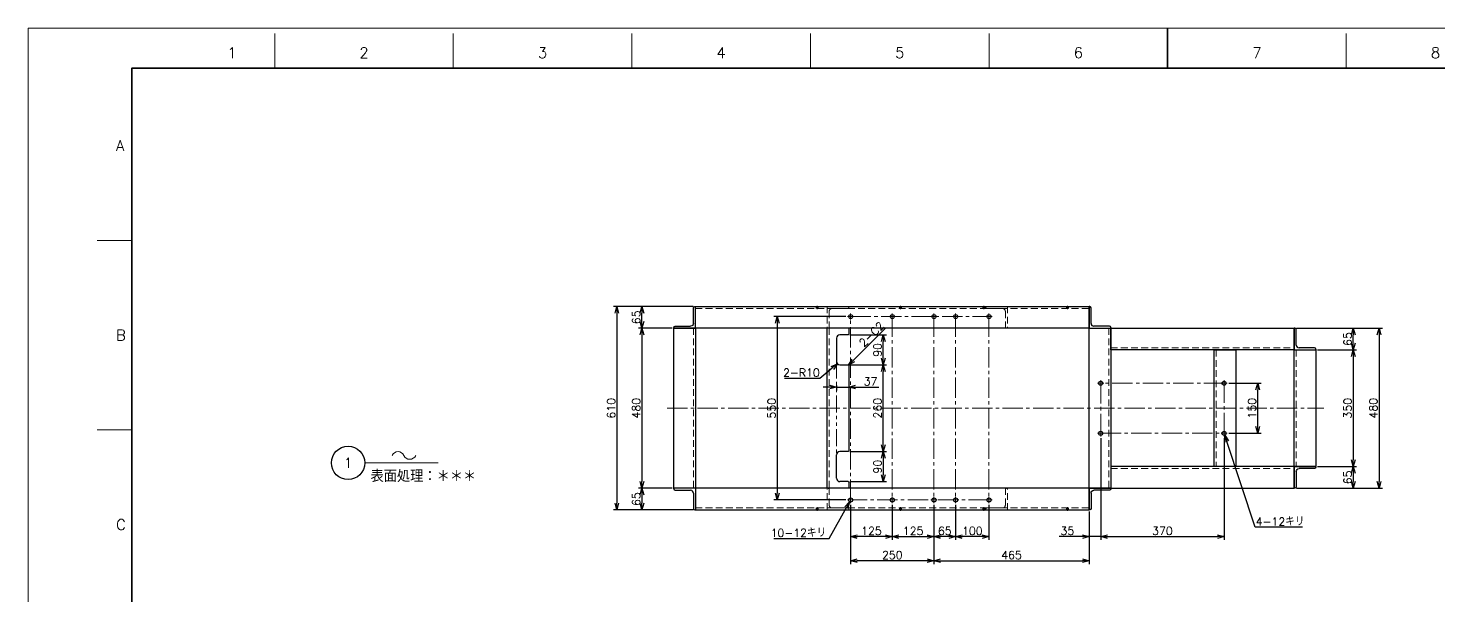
# Model space of a CAD drawing. Header units: millimetres. Extents: x 0 to 6626, y -38 to 4663.
# Drawn here: x 0 to 4229, y 2962 to 4663 of the extents above; entities that cross this region are included whole.
import ezdxf
from ezdxf import colors
from ezdxf.entities.mleader import LeaderData, LeaderLine
from ezdxf.enums import TextEntityAlignment as Align
from ezdxf.math import Vec2, Vec3

# ---------------------------------------------------------------- set-up
doc = ezdxf.new("R2010")
doc.units = ezdxf.units.MM
doc.header["$LTSCALE"] = 3.2
doc.header["$PDMODE"] = 99
doc.header["$PDSIZE"] = 1
for name, pattern in [('CENTER2', [28.575, 19.05, -3.175, 3.175, -3.175]), ('HIDDEN', [9.525, 6.35, -3.175]), ('PHANTOM2', [31.75, 15.875, -3.175, 3.175, -3.175, 3.175, -3.175])]:
    doc.linetypes.add(name, pattern=pattern)
for name, color, linetype, lineweight in [('01_NORMAL', 7, 'Continuous', 25), ('04_HIDDEN', 2, 'HIDDEN', 13), ('05_CENTER', 4, 'CENTER2', 13), ('06_PHANTOM', 2, 'PHANTOM2', 13), ('07_TEXT', 3, 'Continuous', 13), ('08_DIM', 3, 'Continuous', 13), ('90_FRAME', 5, 'Continuous', 35)]:
    doc.layers.add(name, color=color, linetype=linetype, lineweight=lineweight)
doc.layers.add('91_BLANK', color=5, linetype='Continuous', lineweight=0, plot=False)
doc.styles.add('KSS_TXT', font='txt.shx', dxfattribs={"bigfont": 'extfont2.shx'})
doc.styles.add('KSS_TXT_L', font='txt.shx', dxfattribs={"height": 3, "bigfont": 'extfont2.shx'})
doc.styles.get("Standard").update_dxf_attribs({"font": 'txt.shx', "bigfont": 'extfont2.shx'})
doc.dimstyles.new('KSS_DIM', dxfattribs={"dimscale": 8, "dimtxt": 3, "dimasz": 2.5, "dimexe": 1.25, "dimexo": 0.625, "dimtad": 1, "dimdsep": 46, "dimtxsty": 'KSS_TXT', "dimblk": 'OPEN30', "dimcen": 0, "dimazin": 2, "dimtfac": 0.75, "dimtmove": 0, "dimatfit": 3, "dimldrblk": 'OPEN30', "dimfxl": 1.25, "dimtolj": 1, "dimarcsym": 0})
doc.dimstyles.new('KSS_DIM$3', dxfattribs={"dimscale": 8, "dimtxt": 3, "dimasz": 2.5, "dimexe": 1.25, "dimexo": 0.625, "dimtad": 1, "dimtih": 1, "dimtoh": 1, "dimdsep": 46, "dimtxsty": 'KSS_TXT', "dimblk": 'OPEN30', "dimcen": 0, "dimazin": 2, "dimtfac": 0.75, "dimtofl": 0, "dimtmove": 0, "dimatfit": 3, "dimldrblk": 'OPEN30', "dimfxl": 1.25, "dimtolj": 1, "dimarcsym": 0})
doc.dimstyles.new('KSS_DIM$4', dxfattribs={"dimscale": 8, "dimtxt": 3, "dimasz": 2.5, "dimexe": 1.25, "dimexo": 0.625, "dimtad": 1, "dimtih": 1, "dimtoh": 1, "dimdsep": 46, "dimtxsty": 'KSS_TXT', "dimblk": 'OPEN30', "dimcen": 0, "dimse1": 1, "dimazin": 2, "dimtfac": 0.75, "dimtofl": 0, "dimtmove": 0, "dimatfit": 3, "dimldrblk": 'OPEN30', "dimfxl": 1.25, "dimtolj": 1, "dimarcsym": 0})

# ---------------------------------------------------------------- blocks, each defined once
blk = doc.blocks.new('AM_BALLOON1')
at = {"transparency": 16777216}
blk.add_circle((0, 0), 5, dxfattribs=at)
blk.add_attdef('B_NUMBER', text='', height=3, dxfattribs=at).set_placement((0, 0), align=Align.MIDDLE_CENTER)
blk = doc.blocks.new('_OPEN')
at = {"color": 0, "linetype": 'ByBlock'}
for p, q in [((-1, 0.17), (0, 0)), ((0, 0), (-1, -0.17)), ((0, 0), (-1, 0))]:
    blk.add_line(p, q, dxfattribs=at)
blk = doc.blocks.new('p1ba05')
for centre, start, end in [((-2.95, 0.29), 24.2276, 155.5758), ((0, 1.62), 204.2276, 335.5758)]:
    blk.add_arc(centre, 1.62, start, end)
blk = doc.blocks.new('_Open30')
at = {"color": 0, "linetype": 'ByBlock', "lineweight": -2}
for p, q in [((-1, 0.27), (0, 0)), ((0, 0), (-1, -0.27)), ((0, 0), (-1, 0))]:
    blk.add_line(p, q, dxfattribs=at)
blk = doc.blocks.new('*D158')
at = {"layer": '08_DIM', "color": 0, "lineweight": -2, "transparency": 16777216}
for p, q in [((1993.7, 3829.1), (1830, 3829.1)), ((1840, 3784.1), (1840, 3809.1)), ((1930.7, 3764.1), (1830, 3764.1))]:
    blk.add_line(p, q, dxfattribs=at)
at = {"layer": 'Defpoints', "color": 0, "transparency": 16777216}
for p in [(1840, 3829.1), (1998.7, 3829.1), (1935.7, 3764.1)]:
    blk.add_point(p, dxfattribs=at)
at = {"layer": '08_DIM', "color": 0, "lineweight": -2, "transparency": 16777216, "xscale": 20, "yscale": 20, "zscale": 20}
for p, rotation in [((1840, 3829.1), 90), ((1840, 3764.1), 270)]:
    blk.add_blockref('_Open30', p, dxfattribs=dict(at, rotation=rotation))
at = {"layer": '08_DIM', "color": 0, "transparency": 16777216, "insert": (1823, 3796.6), "char_height": 24, "attachment_point": 5, "rotation": 90, "style": 'KSS_TXT'}
blk.add_mtext('\\A1;65', dxfattribs=at)
blk = doc.blocks.new('*D159')
at = {"layer": '08_DIM', "color": 0, "lineweight": -2, "transparency": 16777216}
for p, q in [((1930.7, 3764.1), (1830, 3764.1)), ((1840, 3744.1), (1840, 3304.1)), ((1930.7, 3284.1), (1830, 3284.1))]:
    blk.add_line(p, q, dxfattribs=at)
at = {"layer": 'Defpoints', "color": 0, "transparency": 16777216}
for p in [(1935.7, 3764.1), (1840, 3284.1), (1935.7, 3284.1)]:
    blk.add_point(p, dxfattribs=at)
at = {"layer": '08_DIM', "color": 0, "lineweight": -2, "transparency": 16777216, "xscale": 20, "yscale": 20, "zscale": 20}
for p, rotation in [((1840, 3764.1), 90), ((1840, 3284.1), 270)]:
    blk.add_blockref('_Open30', p, dxfattribs=dict(at, rotation=rotation))
at = {"layer": '08_DIM', "color": 0, "transparency": 16777216, "insert": (1823, 3524.1), "char_height": 24, "attachment_point": 5, "rotation": 90, "style": 'KSS_TXT'}
blk.add_mtext('\\A1;480', dxfattribs=at)
blk = doc.blocks.new('*D160')
at = {"layer": '08_DIM', "color": 0, "lineweight": -2, "transparency": 16777216}
for p, q in [((1930.7, 3284.1), (1830, 3284.1)), ((1840, 3264.1), (1840, 3239.1)), ((1993.7, 3219.1), (1830, 3219.1))]:
    blk.add_line(p, q, dxfattribs=at)
at = {"layer": 'Defpoints', "color": 0, "transparency": 16777216}
for p in [(1935.7, 3284.1), (1840, 3219.1), (1998.7, 3219.1)]:
    blk.add_point(p, dxfattribs=at)
at = {"layer": '08_DIM', "color": 0, "lineweight": -2, "transparency": 16777216, "xscale": 20, "yscale": 20, "zscale": 20}
for p, rotation in [((1840, 3284.1), 90), ((1840, 3219.1), 270)]:
    blk.add_blockref('_Open30', p, dxfattribs=dict(at, rotation=rotation))
at = {"layer": '08_DIM', "color": 0, "transparency": 16777216, "insert": (1823, 3251.6), "char_height": 24, "attachment_point": 5, "rotation": 90, "style": 'KSS_TXT'}
blk.add_mtext('\\A1;65', dxfattribs=at)
blk = doc.blocks.new('*D161')
at = {"layer": '08_DIM', "color": 0, "lineweight": -2, "transparency": 16777216}
for p, q in [((3865.7, 3699.1), (3983.1, 3699.1)), ((3973.1, 3679.1), (3973.1, 3369.1)), ((3865.7, 3349.1), (3983.1, 3349.1))]:
    blk.add_line(p, q, dxfattribs=at)
at = {"layer": 'Defpoints', "color": 0, "transparency": 16777216}
for p in [(3860.7, 3699.1), (3860.7, 3349.1), (3973.1, 3349.1)]:
    blk.add_point(p, dxfattribs=at)
at = {"layer": '08_DIM', "color": 0, "lineweight": -2, "transparency": 16777216, "xscale": 20, "yscale": 20, "zscale": 20}
for p, rotation in [((3973.1, 3699.1), 90), ((3973.1, 3349.1), 270)]:
    blk.add_blockref('_Open30', p, dxfattribs=dict(at, rotation=rotation))
at = {"layer": '08_DIM', "color": 0, "transparency": 16777216, "insert": (3956.1, 3524.1), "char_height": 24, "attachment_point": 5, "rotation": 90, "style": 'KSS_TXT'}
blk.add_mtext('\\A1;350', dxfattribs=at)
blk = doc.blocks.new('*D162')
at = {"layer": '08_DIM', "color": 0, "lineweight": -2, "transparency": 16777216}
for p, q in [((3802.7, 3764.1), (3983.1, 3764.1)), ((3973.1, 3719.1), (3973.1, 3744.1)), ((3865.7, 3699.1), (3983.1, 3699.1))]:
    blk.add_line(p, q, dxfattribs=at)
at = {"layer": 'Defpoints', "color": 0, "transparency": 16777216}
for p in [(3797.7, 3764.1), (3973.1, 3764.1), (3860.7, 3699.1)]:
    blk.add_point(p, dxfattribs=at)
at = {"layer": '08_DIM', "color": 0, "lineweight": -2, "transparency": 16777216, "xscale": 20, "yscale": 20, "zscale": 20}
for p, rotation in [((3973.1, 3764.1), 90), ((3973.1, 3699.1), 270)]:
    blk.add_blockref('_Open30', p, dxfattribs=dict(at, rotation=rotation))
at = {"layer": '08_DIM', "color": 0, "transparency": 16777216, "insert": (3956.1, 3731.6), "char_height": 24, "attachment_point": 5, "rotation": 90, "style": 'KSS_TXT'}
blk.add_mtext('\\A1;65', dxfattribs=at)
blk = doc.blocks.new('*D163')
at = {"layer": '08_DIM', "color": 0, "lineweight": -2, "transparency": 16777216}
for p, q in [((3865.7, 3349.1), (3983.1, 3349.1)), ((3973.1, 3329.1), (3973.1, 3304.1)), ((3802.7, 3284.1), (3983.1, 3284.1))]:
    blk.add_line(p, q, dxfattribs=at)
at = {"layer": 'Defpoints', "color": 0, "transparency": 16777216}
for p in [(3860.7, 3349.1), (3797.7, 3284.1), (3973.1, 3284.1)]:
    blk.add_point(p, dxfattribs=at)
at = {"layer": '08_DIM', "color": 0, "lineweight": -2, "transparency": 16777216, "xscale": 20, "yscale": 20, "zscale": 20}
for p, rotation in [((3973.1, 3349.1), 90), ((3973.1, 3284.1), 270)]:
    blk.add_blockref('_Open30', p, dxfattribs=dict(at, rotation=rotation))
at = {"layer": '08_DIM', "color": 0, "transparency": 16777216, "insert": (3956.1, 3316.6), "char_height": 24, "attachment_point": 5, "rotation": 90, "style": 'KSS_TXT'}
blk.add_mtext('\\A1;65', dxfattribs=at)
blk = doc.blocks.new('*D164')
at = {"layer": '08_DIM', "color": 0, "lineweight": -2, "transparency": 16777216}
for p, q in [((1993.7, 3829.1), (1754.9, 3829.1)), ((1764.9, 3809.1), (1764.9, 3239.1)), ((1993.7, 3219.1), (1754.9, 3219.1))]:
    blk.add_line(p, q, dxfattribs=at)
at = {"layer": 'Defpoints', "color": 0, "transparency": 16777216}
for p in [(1998.7, 3829.1), (1764.9, 3219.1), (1998.7, 3219.1)]:
    blk.add_point(p, dxfattribs=at)
at = {"layer": '08_DIM', "color": 0, "lineweight": -2, "transparency": 16777216, "xscale": 20, "yscale": 20, "zscale": 20}
for p, rotation in [((1764.9, 3829.1), 90), ((1764.9, 3219.1), 270)]:
    blk.add_blockref('_Open30', p, dxfattribs=dict(at, rotation=rotation))
at = {"layer": '08_DIM', "color": 0, "transparency": 16777216, "insert": (1747.9, 3524.1), "char_height": 24, "attachment_point": 5, "rotation": 90, "style": 'KSS_TXT'}
blk.add_mtext('\\A1;610', dxfattribs=at)
blk = doc.blocks.new('*D165')
at = {"layer": '08_DIM', "color": 0, "lineweight": -2, "transparency": 16777216}
for p, q in [((3802.7, 3764.1), (4060.1, 3764.1)), ((4050.1, 3744.1), (4050.1, 3304.1)), ((3802.7, 3284.1), (4060.1, 3284.1))]:
    blk.add_line(p, q, dxfattribs=at)
at = {"layer": 'Defpoints', "color": 0, "transparency": 16777216}
for p in [(3797.7, 3764.1), (3797.7, 3284.1), (4050.1, 3284.1)]:
    blk.add_point(p, dxfattribs=at)
at = {"layer": '08_DIM', "color": 0, "lineweight": -2, "transparency": 16777216, "xscale": 20, "yscale": 20, "zscale": 20}
for p, rotation in [((4050.1, 3764.1), 90), ((4050.1, 3284.1), 270)]:
    blk.add_blockref('_Open30', p, dxfattribs=dict(at, rotation=rotation))
at = {"layer": '08_DIM', "color": 0, "transparency": 16777216, "insert": (4033.1, 3524.1), "char_height": 24, "attachment_point": 5, "rotation": 90, "style": 'KSS_TXT'}
blk.add_mtext('\\A1;480', dxfattribs=at)
blk = doc.blocks.new('*D166')
at = {"layer": '08_DIM', "color": 0, "lineweight": -2, "transparency": 16777216}
for p, q in [((2451.4, 3799.1), (2236, 3799.1)), ((2246, 3779.1), (2246, 3269.1)), ((2451.4, 3249.1), (2236, 3249.1))]:
    blk.add_line(p, q, dxfattribs=at)
at = {"layer": 'Defpoints', "color": 0, "transparency": 16777216}
for p in [(2456.4, 3799.1), (2246, 3249.1), (2456.4, 3249.1)]:
    blk.add_point(p, dxfattribs=at)
at = {"layer": '08_DIM', "color": 0, "lineweight": -2, "transparency": 16777216, "xscale": 20, "yscale": 20, "zscale": 20}
for p, rotation in [((2246, 3799.1), 90), ((2246, 3249.1), 270)]:
    blk.add_blockref('_Open30', p, dxfattribs=dict(at, rotation=rotation))
at = {"layer": '08_DIM', "color": 0, "transparency": 16777216, "insert": (2229, 3524.1), "char_height": 24, "attachment_point": 5, "rotation": 90, "style": 'KSS_TXT'}
blk.add_mtext('\\A1;550', dxfattribs=at)
blk = doc.blocks.new('*D167')
at = {"layer": '08_DIM', "color": 0, "lineweight": -2, "transparency": 16777216}
for p, q in [((2780.7, 3234.8), (2780.7, 3129.3)), ((2880.7, 3234.8), (2880.7, 3129.3)), ((2860.7, 3139.3), (2800.7, 3139.3))]:
    blk.add_line(p, q, dxfattribs=at)
at = {"layer": 'Defpoints', "color": 0, "transparency": 16777216}
for p in [(2780.7, 3239.8), (2880.7, 3239.8), (2780.7, 3139.3)]:
    blk.add_point(p, dxfattribs=at)
at = {"layer": '08_DIM', "color": 0, "lineweight": -2, "transparency": 16777216, "xscale": 20, "yscale": 20, "zscale": 20, "rotation": 180}
blk.add_blockref('_Open30', (2780.7, 3139.3), dxfattribs=at)
at = {"layer": '08_DIM', "color": 0, "lineweight": -2, "transparency": 16777216, "xscale": 20, "yscale": 20, "zscale": 20}
blk.add_blockref('_Open30', (2880.7, 3139.3), dxfattribs=at)
at = {"layer": '08_DIM', "color": 0, "transparency": 16777216, "insert": (2830.7, 3156.3), "char_height": 24, "attachment_point": 5, "style": 'KSS_TXT'}
blk.add_mtext('\\A1;100', dxfattribs=at)
blk = doc.blocks.new('*D168')
at = {"layer": '08_DIM', "color": 0, "lineweight": -2, "transparency": 16777216}
for p, q in [((2715.7, 3234.8), (2715.7, 3129.3)), ((2780.7, 3234.8), (2780.7, 3129.3)), ((2760.7, 3139.3), (2735.7, 3139.3))]:
    blk.add_line(p, q, dxfattribs=at)
at = {"layer": 'Defpoints', "color": 0, "transparency": 16777216}
for p in [(2715.7, 3239.8), (2780.7, 3239.8), (2715.7, 3139.3)]:
    blk.add_point(p, dxfattribs=at)
at = {"layer": '08_DIM', "color": 0, "lineweight": -2, "transparency": 16777216, "xscale": 20, "yscale": 20, "zscale": 20, "rotation": 180}
blk.add_blockref('_Open30', (2715.7, 3139.3), dxfattribs=at)
at = {"layer": '08_DIM', "color": 0, "lineweight": -2, "transparency": 16777216, "xscale": 20, "yscale": 20, "zscale": 20}
blk.add_blockref('_Open30', (2780.7, 3139.3), dxfattribs=at)
at = {"layer": '08_DIM', "color": 0, "transparency": 16777216, "insert": (2748.2, 3156.3), "char_height": 24, "attachment_point": 5, "style": 'KSS_TXT'}
blk.add_mtext('\\A1;65', dxfattribs=at)
blk = doc.blocks.new('*D169')
at = {"layer": '08_DIM', "color": 0, "lineweight": -2, "transparency": 16777216}
for p, q in [((2465.7, 3234.8), (2465.7, 3057)), ((2715.7, 3234.8), (2715.7, 3057)), ((2695.7, 3067), (2485.7, 3067))]:
    blk.add_line(p, q, dxfattribs=at)
at = {"layer": 'Defpoints', "color": 0, "transparency": 16777216}
for p in [(2465.7, 3239.8), (2715.7, 3239.8), (2465.7, 3067)]:
    blk.add_point(p, dxfattribs=at)
at = {"layer": '08_DIM', "color": 0, "lineweight": -2, "transparency": 16777216, "xscale": 20, "yscale": 20, "zscale": 20, "rotation": 180}
blk.add_blockref('_Open30', (2465.7, 3067), dxfattribs=at)
at = {"layer": '08_DIM', "color": 0, "lineweight": -2, "transparency": 16777216, "xscale": 20, "yscale": 20, "zscale": 20}
blk.add_blockref('_Open30', (2715.7, 3067), dxfattribs=at)
at = {"layer": '08_DIM', "color": 0, "transparency": 16777216, "insert": (2590.7, 3084), "char_height": 24, "attachment_point": 5, "style": 'KSS_TXT'}
blk.add_mtext('\\A1;250', dxfattribs=at)
blk = doc.blocks.new('*D170')
at = {"layer": '08_DIM', "color": 0, "lineweight": -2, "transparency": 16777216}
for p, q in [((2715.7, 3234.8), (2715.7, 3057)), ((3180.7, 3214.1), (3180.7, 3057)), ((2735.7, 3067), (3160.7, 3067))]:
    blk.add_line(p, q, dxfattribs=at)
at = {"layer": 'Defpoints', "color": 0, "transparency": 16777216}
for p in [(2715.7, 3239.8), (3180.7, 3219.1), (3180.7, 3067)]:
    blk.add_point(p, dxfattribs=at)
at = {"layer": '08_DIM', "color": 0, "lineweight": -2, "transparency": 16777216, "xscale": 20, "yscale": 20, "zscale": 20, "rotation": 180}
blk.add_blockref('_Open30', (2715.7, 3067), dxfattribs=at)
at = {"layer": '08_DIM', "color": 0, "lineweight": -2, "transparency": 16777216, "xscale": 20, "yscale": 20, "zscale": 20}
blk.add_blockref('_Open30', (3180.7, 3067), dxfattribs=at)
at = {"layer": '08_DIM', "color": 0, "transparency": 16777216, "insert": (2948.2, 3084), "char_height": 24, "attachment_point": 5, "style": 'KSS_TXT'}
blk.add_mtext('\\A1;465', dxfattribs=at)
blk = doc.blocks.new('*D171')
at = {"layer": '08_DIM', "color": 0, "lineweight": -2, "transparency": 16777216}
for p, q in [((3215.7, 3434.8), (3215.7, 3129.3)), ((3180.7, 3214.1), (3180.7, 3129.3)), ((3160.7, 3139.3), (3090.7, 3139.3)), ((3215.7, 3139.3), (3180.7, 3139.3)), ((3235.7, 3139.3), (3255.7, 3139.3))]:
    blk.add_line(p, q, dxfattribs=at)
at = {"layer": 'Defpoints', "color": 0, "transparency": 16777216}
for p in [(3215.7, 3439.8), (3180.7, 3219.1), (3180.7, 3139.3)]:
    blk.add_point(p, dxfattribs=at)
at = {"layer": '08_DIM', "color": 0, "lineweight": -2, "transparency": 16777216, "xscale": 20, "yscale": 20, "zscale": 20}
blk.add_blockref('_Open30', (3180.7, 3139.3), dxfattribs=at)
at = {"layer": '08_DIM', "color": 0, "lineweight": -2, "transparency": 16777216, "xscale": 20, "yscale": 20, "zscale": 20, "rotation": 180}
blk.add_blockref('_Open30', (3215.7, 3139.3), dxfattribs=at)
at = {"layer": '08_DIM', "color": 0, "transparency": 16777216, "insert": (3115.7, 3156.3), "char_height": 24, "attachment_point": 5, "style": 'KSS_TXT'}
blk.add_mtext('\\A1;35', dxfattribs=at)
blk = doc.blocks.new('*D172')
at = {"layer": '08_DIM', "color": 0, "lineweight": -2, "transparency": 16777216}
for p, q in [((3215.7, 3434.8), (3215.7, 3129.3)), ((3585.7, 3434.8), (3585.7, 3129.3)), ((3235.7, 3139.3), (3565.7, 3139.3))]:
    blk.add_line(p, q, dxfattribs=at)
at = {"layer": 'Defpoints', "color": 0, "transparency": 16777216}
for p in [(3215.7, 3439.8), (3585.7, 3439.8), (3585.7, 3139.3)]:
    blk.add_point(p, dxfattribs=at)
at = {"layer": '08_DIM', "color": 0, "lineweight": -2, "transparency": 16777216, "xscale": 20, "yscale": 20, "zscale": 20, "rotation": 180}
blk.add_blockref('_Open30', (3215.7, 3139.3), dxfattribs=at)
at = {"layer": '08_DIM', "color": 0, "lineweight": -2, "transparency": 16777216, "xscale": 20, "yscale": 20, "zscale": 20}
blk.add_blockref('_Open30', (3585.7, 3139.3), dxfattribs=at)
at = {"layer": '08_DIM', "color": 0, "transparency": 16777216, "insert": (3400.7, 3156.3), "char_height": 24, "attachment_point": 5, "style": 'KSS_TXT'}
blk.add_mtext('\\A1;370', dxfattribs=at)
blk = doc.blocks.new('*D174')
at = {"layer": '08_DIM', "color": 0, "lineweight": -2, "transparency": 16777216}
for p, q in [((2401.9, 3133.5), (2453.2, 3226.3)), ((2235.7, 3133.5), (2401.9, 3133.5))]:
    blk.add_line(p, q, dxfattribs=at)
at = {"layer": 'Defpoints', "color": 0, "transparency": 16777216}
for p in [(2462.8, 3243.9), (2468.6, 3254.4)]:
    blk.add_point(p, dxfattribs=at)
at = {"layer": '08_DIM', "color": 0, "lineweight": -2, "transparency": 16777216, "xscale": 20, "yscale": 20, "zscale": 20, "rotation": 61.09199883382215}
blk.add_blockref('_Open30', (2462.8, 3243.9), dxfattribs=at)
at = {"layer": '08_DIM', "color": 0, "transparency": 16777216, "insert": (2309.3, 3150.5), "char_height": 24, "attachment_point": 5, "style": 'KSS_TXT'}
blk.add_mtext('\\A1;10-12キリ', dxfattribs=at)
blk = doc.blocks.new('*D182')
at = {"layer": '08_DIM', "color": 0, "lineweight": -2, "transparency": 16777216}
for p, q in [((3600.1, 3599.1), (3696.4, 3599.1)), ((3686.4, 3469.1), (3686.4, 3579.1)), ((3600.1, 3449.1), (3696.4, 3449.1))]:
    blk.add_line(p, q, dxfattribs=at)
at = {"layer": 'Defpoints', "color": 0, "transparency": 16777216}
for p in [(3595.1, 3599.1), (3686.4, 3599.1), (3595.1, 3449.1)]:
    blk.add_point(p, dxfattribs=at)
at = {"layer": '08_DIM', "color": 0, "lineweight": -2, "transparency": 16777216, "xscale": 20, "yscale": 20, "zscale": 20}
for p, rotation in [((3686.4, 3599.1), 90), ((3686.4, 3449.1), 270)]:
    blk.add_blockref('_Open30', p, dxfattribs=dict(at, rotation=rotation))
at = {"layer": '08_DIM', "color": 0, "transparency": 16777216, "insert": (3669.3, 3524.1), "char_height": 24, "attachment_point": 5, "rotation": 90, "style": 'KSS_TXT'}
blk.add_mtext('\\A1;150', dxfattribs=at)
blk = doc.blocks.new('*D183')
at = {"layer": '08_DIM', "color": 0, "lineweight": -2, "transparency": 16777216}
for p, q in [((3678.8, 3167.2), (3593.9, 3424.4)), ((3821, 3167.2), (3678.8, 3167.2))]:
    blk.add_line(p, q, dxfattribs=at)
at = {"layer": 'Defpoints', "color": 0, "transparency": 16777216}
for p in [(3583.8, 3454.8), (3587.6, 3443.4)]:
    blk.add_point(p, dxfattribs=at)
at = {"layer": '08_DIM', "color": 0, "lineweight": -2, "transparency": 16777216, "xscale": 20, "yscale": 20, "zscale": 20, "rotation": 108.2646102326161}
blk.add_blockref('_Open30', (3587.6, 3443.4), dxfattribs=at)
at = {"layer": '08_DIM', "color": 0, "transparency": 16777216, "insert": (3753.4, 3184.2), "char_height": 24, "attachment_point": 5, "style": 'KSS_TXT'}
blk.add_mtext('\\A1;4-12キリ', dxfattribs=at)
blk = doc.blocks.new('*D198')
at = {"layer": '08_DIM', "color": 0, "lineweight": -2, "transparency": 16777216}
for p, q in [((2590.7, 3234.8), (2590.7, 3129.3)), ((2715.7, 3234.8), (2715.7, 3129.3)), ((2610.7, 3139.3), (2695.7, 3139.3))]:
    blk.add_line(p, q, dxfattribs=at)
at = {"layer": 'Defpoints', "color": 0, "transparency": 16777216}
for p in [(2590.7, 3239.8), (2715.7, 3239.8), (2715.7, 3139.3)]:
    blk.add_point(p, dxfattribs=at)
at = {"layer": '08_DIM', "color": 0, "lineweight": -2, "transparency": 16777216, "xscale": 20, "yscale": 20, "zscale": 20, "rotation": 180}
blk.add_blockref('_Open30', (2590.7, 3139.3), dxfattribs=at)
at = {"layer": '08_DIM', "color": 0, "lineweight": -2, "transparency": 16777216, "xscale": 20, "yscale": 20, "zscale": 20}
blk.add_blockref('_Open30', (2715.7, 3139.3), dxfattribs=at)
at = {"layer": '08_DIM', "color": 0, "transparency": 16777216, "insert": (2653.2, 3156.3), "char_height": 24, "attachment_point": 5, "style": 'KSS_TXT'}
blk.add_mtext('\\A1;125', dxfattribs=at)
blk = doc.blocks.new('*D203')
at = {"layer": '08_DIM', "color": 0, "lineweight": -2, "transparency": 16777216}
for p, q in [((2465.7, 3234.8), (2465.7, 3129.3)), ((2590.7, 3234.8), (2590.7, 3129.3)), ((2570.7, 3139.3), (2485.7, 3139.3))]:
    blk.add_line(p, q, dxfattribs=at)
at = {"layer": 'Defpoints', "color": 0, "transparency": 16777216}
for p in [(2465.7, 3239.8), (2590.7, 3239.8), (2465.7, 3139.3)]:
    blk.add_point(p, dxfattribs=at)
at = {"layer": '08_DIM', "color": 0, "lineweight": -2, "transparency": 16777216, "xscale": 20, "yscale": 20, "zscale": 20, "rotation": 180}
blk.add_blockref('_Open30', (2465.7, 3139.3), dxfattribs=at)
at = {"layer": '08_DIM', "color": 0, "lineweight": -2, "transparency": 16777216, "xscale": 20, "yscale": 20, "zscale": 20}
blk.add_blockref('_Open30', (2590.7, 3139.3), dxfattribs=at)
at = {"layer": '08_DIM', "color": 0, "transparency": 16777216, "insert": (2528.2, 3156.3), "char_height": 24, "attachment_point": 5, "style": 'KSS_TXT'}
blk.add_mtext('\\A1;125', dxfattribs=at)
blk = doc.blocks.new('A$C402B3D07')
at = {"color": 0}
for p, q in [((0, 0), (-65, 0)), ((-65, -2), (-65, 0)), ((0, 0), (0, -65)), ((-61, -6), (-14.5, -6)), ((-6, -14.5), (-6, -61)), ((-2, -65), (0, -65))]:
    blk.add_line(p, q, dxfattribs=at)
for centre, radius, start, end in [((-61, -2), 4, 180, 270), ((-14.5, -14.5), 8.5, 0, 90), ((-2, -61), 4, 180, 270)]:
    blk.add_arc(centre, radius, start, end, dxfattribs=at)
blk = doc.blocks.new('*D213')
at = {"layer": '08_DIM', "color": 0, "lineweight": -2, "transparency": 16777216}
for p, q in [((2463.7, 3394.1), (2573.7, 3394.1)), ((2563.7, 3374.1), (2563.7, 3324.1)), ((2463.7, 3304.1), (2573.7, 3304.1))]:
    blk.add_line(p, q, dxfattribs=at)
at = {"layer": 'Defpoints', "color": 0, "transparency": 16777216}
for p in [(2458.7, 3394.1), (2458.7, 3304.1), (2563.7, 3304.1)]:
    blk.add_point(p, dxfattribs=at)
at = {"layer": '08_DIM', "color": 0, "lineweight": -2, "transparency": 16777216, "xscale": 20, "yscale": 20, "zscale": 20}
for p, rotation in [((2563.7, 3394.1), 90), ((2563.7, 3304.1), 270)]:
    blk.add_blockref('_Open30', p, dxfattribs=dict(at, rotation=rotation))
at = {"layer": '08_DIM', "color": 0, "transparency": 16777216, "insert": (2546.7, 3349.1), "char_height": 24, "attachment_point": 5, "rotation": 90, "style": 'KSS_TXT'}
blk.add_mtext('\\A1;90', dxfattribs=at)
blk = doc.blocks.new('*D214')
at = {"layer": '08_DIM', "color": 0, "lineweight": -2, "transparency": 16777216}
for p, q in [((2463.7, 3654.1), (2573.7, 3654.1)), ((2563.7, 3414.1), (2563.7, 3634.1)), ((2463.7, 3394.1), (2573.7, 3394.1))]:
    blk.add_line(p, q, dxfattribs=at)
at = {"layer": 'Defpoints', "color": 0, "transparency": 16777216}
for p in [(2458.7, 3654.1), (2563.7, 3654.1), (2458.7, 3394.1)]:
    blk.add_point(p, dxfattribs=at)
at = {"layer": '08_DIM', "color": 0, "lineweight": -2, "transparency": 16777216, "xscale": 20, "yscale": 20, "zscale": 20}
for p, rotation in [((2563.7, 3654.1), 90), ((2563.7, 3394.1), 270)]:
    blk.add_blockref('_Open30', p, dxfattribs=dict(at, rotation=rotation))
at = {"layer": '08_DIM', "color": 0, "transparency": 16777216, "insert": (2546.7, 3524.1), "char_height": 24, "attachment_point": 5, "rotation": 90, "style": 'KSS_TXT'}
blk.add_mtext('\\A1;260', dxfattribs=at)
blk = doc.blocks.new('*D215')
at = {"layer": '08_DIM', "color": 0, "lineweight": -2, "transparency": 16777216}
for p, q in [((2463.7, 3744.1), (2573.7, 3744.1)), ((2563.7, 3674.1), (2563.7, 3724.1)), ((2463.7, 3654.1), (2573.7, 3654.1))]:
    blk.add_line(p, q, dxfattribs=at)
at = {"layer": 'Defpoints', "color": 0, "transparency": 16777216}
for p in [(2458.7, 3744.1), (2563.7, 3744.1), (2458.7, 3654.1)]:
    blk.add_point(p, dxfattribs=at)
at = {"layer": '08_DIM', "color": 0, "lineweight": -2, "transparency": 16777216, "xscale": 20, "yscale": 20, "zscale": 20}
for p, rotation in [((2563.7, 3744.1), 90), ((2563.7, 3654.1), 270)]:
    blk.add_blockref('_Open30', p, dxfattribs=dict(at, rotation=rotation))
at = {"layer": '08_DIM', "color": 0, "transparency": 16777216, "insert": (2546.7, 3699.1), "char_height": 24, "attachment_point": 5, "rotation": 90, "style": 'KSS_TXT'}
blk.add_mtext('\\A1;90', dxfattribs=at)
blk = doc.blocks.new('*D216')
at = {"layer": '08_DIM', "color": 0, "lineweight": -2, "transparency": 16777216}
for p, q in [((2403.7, 3587.5), (2383.7, 3587.5)), ((2423.7, 3592.5), (2423.7, 3577.5)), ((2423.7, 3587.5), (2460.7, 3587.5)), ((2460.7, 3592.5), (2460.7, 3577.5)), ((2480.7, 3587.5), (2550.7, 3587.5))]:
    blk.add_line(p, q, dxfattribs=at)
at = {"layer": 'Defpoints', "color": 0, "transparency": 16777216}
for p in [(2423.7, 3597.5), (2460.7, 3597.5), (2460.7, 3587.5)]:
    blk.add_point(p, dxfattribs=at)
at = {"layer": '08_DIM', "color": 0, "lineweight": -2, "transparency": 16777216, "xscale": 20, "yscale": 20, "zscale": 20}
blk.add_blockref('_Open30', (2423.7, 3587.5), dxfattribs=at)
at = {"layer": '08_DIM', "color": 0, "lineweight": -2, "transparency": 16777216, "xscale": 20, "yscale": 20, "zscale": 20, "rotation": 180}
blk.add_blockref('_Open30', (2460.7, 3587.5), dxfattribs=at)
at = {"layer": '08_DIM', "color": 0, "transparency": 16777216, "insert": (2525.7, 3604.5), "char_height": 24, "attachment_point": 5, "style": 'KSS_TXT'}
blk.add_mtext('\\A1;37', dxfattribs=at)
blk = doc.blocks.new('*D217')
at = {"layer": '08_DIM', "color": 0, "lineweight": -2, "transparency": 16777216}
for p, q in [((2373.8, 3613.9), (2410.7, 3644.8)), ((2267.8, 3613.9), (2373.8, 3613.9))]:
    blk.add_line(p, q, dxfattribs=at)
at = {"layer": 'Defpoints', "color": 0, "transparency": 16777216}
for p in [(2426.1, 3657.7), (2433.7, 3664.1)]:
    blk.add_point(p, dxfattribs=at)
at = {"layer": '08_DIM', "color": 0, "lineweight": -2, "transparency": 16777216, "xscale": 20, "yscale": 20, "zscale": 20, "rotation": 39.99631371104237}
blk.add_blockref('_Open30', (2426.1, 3657.7), dxfattribs=at)
at = {"layer": '08_DIM', "color": 0, "transparency": 16777216, "insert": (2318.3, 3630.9), "char_height": 24, "attachment_point": 5, "style": 'KSS_TXT'}
blk.add_mtext('\\A1;\\A1;2-R10', dxfattribs=at)

msp = doc.modelspace()

# ---------------------------------------------------------------- linework, layer by layer
at = {"color": 0}
for p, q in [((2395.728, 3284.109), (2395.728, 3764.109)), ((2423.728, 3734.109), (2423.728, 3664.109)), ((2458.728, 3744.109), (2433.728, 3744.109)), ((2460.728, 3746.109), (2458.728, 3744.109)), ((2460.728, 3764.109), (2460.728, 3746.109)), ((2433.728, 3654.109), (2458.728, 3654.109)), ((2458.728, 3654.109), (2460.728, 3652.109)), ((2460.728, 3652.109), (2460.728, 3396.109)), ((2423.728, 3314.109), (2423.728, 3384.109)), ((2458.728, 3394.109), (2433.728, 3394.109)), ((2460.728, 3396.109), (2458.728, 3394.109)), ((2458.728, 3304.109), (2433.728, 3304.109)), ((2458.728, 3304.109), (2460.728, 3302.109)), ((2460.728, 3302.109), (2460.728, 3284.109))]:
    msp.add_line(p, q, dxfattribs=at)
msp.add_line((3180.728, 3764.109), (3180.728, 3764.109))
for points in [[(2420.728, 3764.109), (2000.728, 3764.109), (2000.728, 3829.109), (3180.728, 3829.109), (3180.728, 3764.109), (2900.728, 3764.109)], [(2900.728, 3764.109), (2420.728, 3764.109)], [(2420.728, 3284.109), (2000.728, 3284.109), (2000.728, 3219.109), (3180.728, 3219.109), (3180.728, 3284.109), (2900.728, 3284.109)], [(2900.728, 3284.109), (2420.728, 3284.109)]]:
    msp.add_lwpolyline(points, dxfattribs=at)
for points in [[(1935.728, 3764.109), (2000.728, 3764.109), (2000.728, 3284.109), (1935.728, 3284.109)], [(3180.728, 3764.109), (3245.728, 3764.109), (3245.728, 3284.109), (3180.728, 3284.109)], [(3245.728, 3764.109), (3795.728, 3764.109), (3795.728, 3699.109), (3245.728, 3699.109)], [(3555.728, 3699.109), (3620.728, 3699.109), (3620.728, 3349.109), (3555.728, 3349.109)], [(3795.728, 3699.109), (3860.728, 3699.109), (3860.728, 3349.109), (3795.728, 3349.109)], [(3245.728, 3284.109), (3795.728, 3284.109), (3795.728, 3349.109), (3245.728, 3349.109)]]:
    msp.add_lwpolyline(points, close=True, dxfattribs=at)
for centre in [(2465.728, 3799.109), (2590.728, 3799.109), (2715.728, 3799.109), (2780.728, 3799.109), (2880.728, 3799.109), (3215.728, 3599.109), (3585.728, 3599.109), (3215.728, 3449.109), (3585.728, 3449.109), (2465.728, 3249.109), (2590.728, 3249.109), (2715.728, 3249.109), (2780.728, 3249.109), (2880.728, 3249.109)]:
    msp.add_circle(centre, 6, dxfattribs=at)
for centre, start, end in [((2433.728, 3734.109), 90, 180), ((2433.728, 3664.109), 180, 270), ((2433.728, 3384.109), 90, 180), ((2433.728, 3314.109), 180, 270)]:
    msp.add_arc(centre, 10, start, end, dxfattribs=at)
at = {"layer": '04_HIDDEN'}
for p, q in [((2000.728, 3823.109), (3180.728, 3823.109)), ((2362.728, 3823.109), (2362.728, 3829.109)), ((2363.228, 3823.109), (2363.228, 3829.109)), ((2368.228, 3823.109), (2368.228, 3829.109)), ((2368.728, 3823.109), (2368.728, 3829.109)), ((2612.728, 3823.109), (2612.728, 3829.109)), ((2613.228, 3823.109), (2613.228, 3829.109)), ((2618.228, 3823.109), (2618.228, 3829.109)), ((2618.728, 3823.109), (2618.728, 3829.109)), ((2862.728, 3823.109), (2862.728, 3829.109)), ((2863.228, 3823.109), (2863.228, 3829.109)), ((2868.228, 3823.109), (2868.228, 3829.109)), ((2868.728, 3823.109), (2868.728, 3829.109)), ((3112.728, 3823.109), (3112.728, 3829.109)), ((3113.228, 3823.109), (3113.228, 3829.109)), ((3118.228, 3823.109), (3118.228, 3829.109)), ((3118.728, 3823.109), (3118.728, 3829.109)), ((1994.728, 3764.109), (1994.728, 3284.109)), ((2401.728, 3764.109), (2401.728, 3284.109)), ((3239.728, 3764.109), (3239.728, 3284.109)), ((3245.728, 3705.109), (3795.728, 3705.109)), ((3561.728, 3699.109), (3561.728, 3349.109)), ((3801.728, 3699.109), (3801.728, 3349.109)), ((3245.728, 3343.109), (3795.728, 3343.109)), ((2000.728, 3225.109), (3180.728, 3225.109)), ((2362.728, 3225.109), (2362.728, 3219.109)), ((2363.228, 3225.109), (2363.228, 3219.109)), ((2368.228, 3225.109), (2368.228, 3219.109)), ((2368.728, 3225.109), (2368.728, 3219.109)), ((2612.728, 3225.109), (2612.728, 3219.109)), ((2613.228, 3225.109), (2613.228, 3219.109)), ((2618.228, 3225.109), (2618.228, 3219.109)), ((2618.728, 3225.109), (2618.728, 3219.109)), ((2862.728, 3225.109), (2862.728, 3219.109)), ((2863.228, 3225.109), (2863.228, 3219.109)), ((2868.228, 3225.109), (2868.228, 3219.109)), ((2868.728, 3225.109), (2868.728, 3219.109)), ((3112.728, 3225.109), (3112.728, 3219.109)), ((3113.228, 3225.109), (3113.228, 3219.109)), ((3118.228, 3225.109), (3118.228, 3219.109)), ((3118.728, 3225.109), (3118.728, 3219.109))]:
    msp.add_line(p, q, dxfattribs=at)
at = {"layer": '05_CENTER'}
for p, q in [((2365.728, 3820.916), (2365.728, 3831.303)), ((2465.728, 3789.768), (2465.728, 3808.45)), ((2590.728, 3789.768), (2590.728, 3808.45)), ((2615.728, 3820.916), (2615.728, 3831.303)), ((2715.728, 3789.768), (2715.728, 3808.45)), ((2780.728, 3789.768), (2780.728, 3808.45)), ((2865.728, 3820.916), (2865.728, 3831.303)), ((2880.728, 3789.768), (2880.728, 3808.45)), ((3115.728, 3820.916), (3115.728, 3831.303)), ((2475.069, 3799.109), (2456.387, 3799.109)), ((2600.069, 3799.109), (2581.387, 3799.109)), ((2590.728, 3799.109), (2590.728, 3249.109)), ((2725.069, 3799.109), (2706.387, 3799.109)), ((2715.728, 3799.109), (2715.728, 3249.109)), ((2790.069, 3799.109), (2771.387, 3799.109)), ((2780.728, 3799.109), (2780.728, 3249.109)), ((2890.069, 3799.109), (2871.387, 3799.109)), ((3225.069, 3599.109), (3206.387, 3599.109)), ((3215.728, 3589.768), (3215.728, 3608.45)), ((3595.069, 3599.109), (3576.387, 3599.109)), ((3585.728, 3589.768), (3585.728, 3608.45)), ((1915.422, 3524.109), (3884.21, 3524.109)), ((3225.069, 3449.109), (3206.387, 3449.109)), ((3215.728, 3439.768), (3215.728, 3458.45)), ((3595.069, 3449.109), (3576.387, 3449.109)), ((3585.728, 3439.768), (3585.728, 3458.45)), ((2465.728, 3258.45), (2465.728, 3239.768)), ((2590.728, 3258.45), (2590.728, 3239.768)), ((2715.728, 3258.45), (2715.728, 3239.768)), ((2780.728, 3258.45), (2780.728, 3239.768)), ((2880.728, 3258.45), (2880.728, 3239.768)), ((2365.728, 3227.303), (2365.728, 3216.916)), ((2475.069, 3249.109), (2456.387, 3249.109)), ((2600.069, 3249.109), (2581.387, 3249.109)), ((2615.728, 3227.303), (2615.728, 3216.916)), ((2725.069, 3249.109), (2706.387, 3249.109)), ((2790.069, 3249.109), (2771.387, 3249.109)), ((2865.728, 3227.303), (2865.728, 3216.916)), ((2890.069, 3249.109), (2871.387, 3249.109)), ((3115.728, 3227.303), (3115.728, 3216.916))]:
    msp.add_line(p, q, dxfattribs=at)
for points in [[(2880.728, 3249.109), (2465.728, 3249.109), (2465.728, 3799.109), (2880.728, 3799.109)], [(3215.728, 3449.109), (3585.728, 3449.109), (3585.728, 3599.109), (3215.728, 3599.109)]]:
    msp.add_lwpolyline(points, close=True, dxfattribs=at)
at = {"layer": '06_PHANTOM'}
msp.add_line((2423.728, 3664.109), (2423.728, 3384.109), dxfattribs=at)
at = {"layer": '08_DIM'}
msp.add_line((1009.194, 3360.113), (1228.797, 3360.113), dxfattribs=at)
at = {"layer": '90_FRAME'}
msp.add_line((3416.339, 4663.358), (3416.339, 4543.663), dxfattribs=at)
at = {"layer": '90_FRAME', "color": 4, "lineweight": 13}
for p, q in [((739.003, 4543.663), (739.003, 4647.358)), ((1274.47, 4543.663), (1274.47, 4647.358)), ((1809.938, 4543.663), (1809.938, 4647.358)), ((2345.405, 4543.663), (2345.405, 4647.358)), ((2880.872, 4543.663), (2880.872, 4647.358)), ((3951.807, 4543.663), (3951.807, 4647.358)), ((310.767, 4027.381), (207.072, 4027.381)), ((310.767, 3459.403), (207.072, 3459.403))]:
    msp.add_line(p, q, dxfattribs=at)
at = {"layer": '90_FRAME'}
msp.add_lwpolyline([(310.767, 103.232), (6521.911, 103.232), (6521.911, 4543.663), (310.767, 4543.663)], close=True, dxfattribs=at)
at = {"layer": '91_BLANK'}
msp.add_lwpolyline([(0, 0), (6625.607, 0), (6625.607, 4663.358), (0, 4663.358)], close=True, dxfattribs=at)

# ---------------------------------------------------------------- block references
at = {"rotation": 180}
for p in [(3180.728, 3764.109), (3795.728, 3699.109)]:
    msp.add_blockref('A$C402B3D07', p, dxfattribs=at)
at = {"xscale": -1}
for p in [(3795.728, 3349.109), (3180.728, 3284.109)]:
    msp.add_blockref('A$C402B3D07', p, dxfattribs=at)
at = {"layer": '01_NORMAL', "xscale": -1, "rotation": 180}
msp.add_blockref('A$C402B3D07', (2000.728, 3764.109), dxfattribs=at)
at = {"layer": '01_NORMAL'}
msp.add_blockref('A$C402B3D07', (2000.728, 3284.109), dxfattribs=at)
at = {"layer": '04_HIDDEN', "xscale": -1}
msp.add_blockref('A$C402B3D07', (2395.728, 3829.109), dxfattribs=at)
at = {"layer": '04_HIDDEN'}
msp.add_blockref('A$C402B3D07', (2935.728, 3829.109), dxfattribs=at)
at = {"layer": '04_HIDDEN', "rotation": 180}
msp.add_blockref('A$C402B3D07', (2395.728, 3219.109), dxfattribs=at)
at = {"layer": '04_HIDDEN', "xscale": -1, "rotation": 180}
msp.add_blockref('A$C402B3D07', (2935.728, 3219.109), dxfattribs=at)
at = {"layer": '08_DIM', "xscale": 12, "yscale": 12, "zscale": 12}
msp.add_blockref('p1ba05', (1144.106, 3371.053), dxfattribs=at)

# ---------------------------------------------------------------- texts
at = {"layer": '07_TEXT', "color": 3, "lineweight": 13}
msp.add_text('表面処理：＊＊＊', height=36, dxfattribs=at).set_placement((1026.359, 3302.77))
at = {"layer": '08_DIM', "insert": (2505.62, 3706.072), "char_height": 24, "attachment_point": 7, "rotation": 45, "style": 'KSS_TXT_L'}
msp.add_mtext('2-C2', dxfattribs=at)
at = {"layer": '90_FRAME', "color": 0, "lineweight": 13, "style": 'KSS_TXT'}
for s, p in [('1', (611.014, 4564.317)), ('2', (1006.737, 4564.317)), ('3', (1542.204, 4564.317)), ('4', (2077.671, 4564.317)), ('5', (2613.138, 4564.317)), ('6', (3148.606, 4564.317)), ('7', (3684.073, 4564.317)), ('8', (4219.54, 4564.317))]:
    msp.add_text(s, height=32, dxfattribs=at).set_placement(p, align=Align.BOTTOM_CENTER)
for s, p in [('A', (263.659, 4311.37)), ('B', (263.659, 3743.392)), ('C', (263.659, 3175.414))]:
    msp.add_text(s, height=32, dxfattribs=at).set_placement(p, align=Align.MIDDLE_LEFT)

# ---------------------------------------------------------------- dimensions: what is measured, and where the dimension line sits
at = {"layer": '08_DIM'}
for base, p1, p2, picture, middle in [((1764.945, 3219.109), (1998.728, 3829.109), (1998.728, 3219.109), '*D164', (1747.945, 3524.109)), ((1840.032, 3829.109), (1935.728, 3764.109), (1998.728, 3829.109), '*D158', (1823.016, 3796.609)), ((2246.003, 3249.109), (2456.387, 3799.109), (2456.387, 3249.109), '*D166', (2228.97, 3524.109)), ((1840.032, 3284.109), (1935.728, 3764.109), (1935.728, 3284.109), '*D159', (1823.032, 3524.109)), ((2563.698, 3744.109), (2458.728, 3654.109), (2458.728, 3744.109), '*D215', (2546.698, 3699.109)), ((3973.101, 3764.109), (3860.728, 3699.109), (3797.728, 3764.109), '*D162', (3956.085, 3731.609)), ((4050.125, 3284.109), (3797.728, 3764.109), (3797.728, 3284.109), '*D165', (4033.125, 3524.109)), ((3973.101, 3349.109), (3860.728, 3699.109), (3860.728, 3349.109), '*D161', (3956.085, 3524.109)), ((2563.698, 3654.109), (2458.728, 3394.109), (2458.728, 3654.109), '*D214', (2546.698, 3524.109)), ((3686.36, 3599.109), (3595.069, 3449.109), (3595.069, 3599.109), '*D182', (3669.343, 3524.109)), ((2563.698, 3304.109), (2458.728, 3394.109), (2458.728, 3304.109), '*D213', (2546.698, 3349.109)), ((3973.101, 3284.109), (3860.728, 3349.109), (3797.728, 3284.109), '*D163', (3956.085, 3316.609)), ((1840.032, 3219.109), (1935.728, 3284.109), (1998.728, 3219.109), '*D160', (1823.016, 3251.609))]:
    dim = msp.add_linear_dim(base=base, p1=p1, p2=p2, angle=90, dimstyle='KSS_DIM', dxfattribs=at)
    dim.commit()
    dim.dimension.update_dxf_attribs({"geometry": picture, "text_midpoint": middle})
dim = msp.add_radius_dim(center=(2433.728, 3664.109), mpoint=(2426.067, 3657.682), text='\\A1;2-<>', dimstyle='KSS_DIM$4', override={"dimpost": 'R<>', "dimtxsty": 'KSS_TXT', "dimtfill": 0, "dimtfillclr": 0}, dxfattribs=at)
dim.commit()
dim.dimension.update_dxf_attribs({"geometry": '*D217', "text_midpoint": (2318.346, 3613.869), "dimtype": 164})
for base, p1, p2, picture, middle in [((2460.728, 3587.537), (2423.728, 3597.537), (2460.728, 3597.537), '*D216', (2525.728, 3604.537)), ((3180.728, 3139.318), (3215.728, 3439.768), (3180.728, 3219.109), '*D171', (3115.728, 3156.335)), ((3585.728, 3139.318), (3215.728, 3439.768), (3585.728, 3439.768), '*D172', (3400.728, 3156.318)), ((2465.728, 3066.974), (2715.728, 3239.768), (2465.728, 3239.768), '*D169', (2590.728, 3083.991)), ((2465.728, 3139.318), (2590.728, 3239.768), (2465.728, 3239.768), '*D203', (2528.228, 3156.335)), ((2715.728, 3139.318), (2590.728, 3239.768), (2715.728, 3239.768), '*D198', (2653.228, 3156.335)), ((2715.728, 3139.318), (2780.728, 3239.768), (2715.728, 3239.768), '*D168', (2748.228, 3156.335)), ((3180.728, 3066.974), (2715.728, 3239.768), (3180.728, 3219.109), '*D170', (2948.228, 3083.991)), ((2780.728, 3139.318), (2880.728, 3239.768), (2780.728, 3239.768), '*D167', (2830.728, 3156.318))]:
    dim = msp.add_linear_dim(base=base, p1=p1, p2=p2, dimstyle='KSS_DIM', dxfattribs=at)
    dim.commit()
    dim.dimension.update_dxf_attribs({"geometry": picture, "text_midpoint": middle})
for p1, p2, text, picture, middle in [((3583.847, 3454.807), (3587.608, 3443.412), '4-<>キリ', '*D183', (3753.366, 3167.204)), ((2468.628, 3254.362), (2462.827, 3243.857), '10-<>キリ', '*D174', (2309.275, 3133.479))]:
    dim = msp.add_diameter_dim_2p(p1=p1, p2=p2, text=text, dimstyle='KSS_DIM$3', override={"dimpost": '<>', "dimtix": 1}, dxfattribs=at)
    dim.commit()
    dim.dimension.update_dxf_attribs({"geometry": picture, "text_midpoint": middle, "dimtype": 163})

# ---------------------------------------------------------------- leaders
at = {"layer": '08_DIM', "annotation_type": 0, "has_hookline": 1, "hookline_direction": 0, "text_width": 88, "horizontal_direction": (0.707107, 0.707107, 0)}
msp.add_leader([(2459.728, 3653.109), (2505.62, 3699.001)], dimstyle='KSS_DIM', dxfattribs=at)
at = {"layer": '08_DIM'}
ml = msp.add_multileader_block('Standard', dxfattribs=at)
ml.set_content('AM_BALLOON1', color=256, scale=10)
ml.set_attribute('B_NUMBER', '1', width=0)
ml.set_leader_properties(color=256, linetype='ByLayer', lineweight=-1)
ml.set_arrow_properties(name='OPEN')
ml.build(insert=Vec2(0, 0))
ml.multileader.update_dxf_attribs({"leader_type": 0, "has_dogleg": 0, "text_right_attachment_type": 6, "dogleg_length": 0, "arrow_head_size": 20, "scale": 2.5, "block_connection_type": 1})
ctx = ml.context
ctx.base_point, ctx.scale, ctx.char_height, ctx.arrow_head_size, ctx.landing_gap_size, ctx.plane_origin = Vec3(959.123, 3360.177), 2.5, 40, 20, 20, Vec3(959.123, 3360.177)
ctx.right_attachment, ctx.attachment_type = 6, 1
notes = []
notes.append((ctx, [(0, (0, 0, 0), (0, 0), (1, 0), 1, [])]))
ctx.block.insert = Vec3(959.123, 3360.177)
for ctx, leaders in notes:
    for number, flags, end, landing, length, lines in leaders:
        leader = LeaderData()
        leader.index, (leader.has_last_leader_line, leader.has_dogleg_vector, leader.attachment_direction) = number, flags
        leader.last_leader_point, leader.dogleg_vector, leader.dogleg_length = Vec3(end), Vec3(landing), length
        for number, points, colour, breaks in lines:
            line = LeaderLine()
            line.index, line.vertices, line.color, line.breaks = number, Vec3.list(points), colors.encode_raw_color(colour), breaks
            leader.lines.append(line)
        ctx.leaders.append(leader)

doc.saveas('drawing.dxf')
